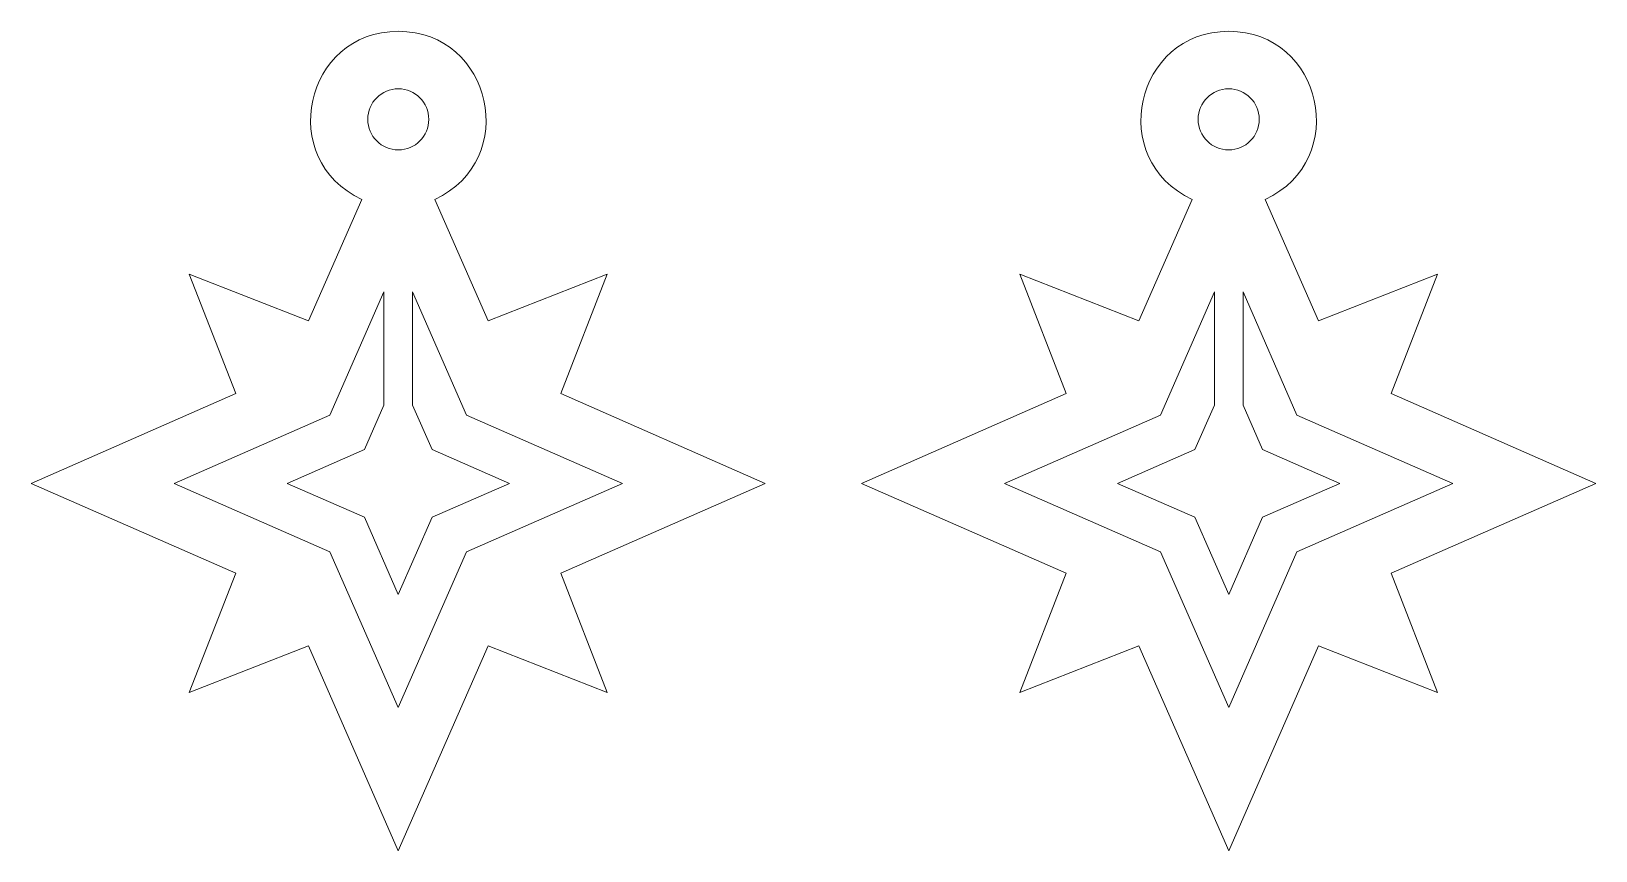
# Model space of a CAD drawing. Header units: inches. Extents: x 38 to 256, y 13 to 127.
import ezdxf

# ---------------------------------------------------------------- set-up
doc = ezdxf.new("R2010")
doc.units = ezdxf.units.IN
doc.header["$MEASUREMENT"] = 0
doc.layers.add('_U+0421_U+043B_U+043E_U+0439 1', color=7, linetype='Continuous')

msp = doc.modelspace()

# ---------------------------------------------------------------- linework, layer by layer
at = {"layer": '_U+0421_U+043B_U+043E_U+0439 1', "color": 1, "lineweight": 9, "true_color": 0xff0000}
for points in [[(99.01, 54.32), (89.49, 32.63), (79.97, 54.32), (58.28, 63.83), (79.97, 73.35), (87.49, 90.48), (87.49, 74.74), (84.77, 68.55), (74.02, 63.83), (84.77, 59.12), (89.49, 48.37), (94.21, 59.12), (104.96, 63.83), (94.21, 68.55), (91.49, 74.74), (91.49, 90.48), (99.01, 73.35), (120.7, 63.83), (99.01, 54.32)], [(173.95, 63.83), (195.64, 73.35), (203.16, 90.48), (203.16, 74.74), (200.44, 68.55), (189.69, 63.83), (200.44, 59.12), (205.16, 48.37), (209.87, 59.12), (220.62, 63.83), (209.87, 68.55), (207.16, 74.74), (207.16, 90.48), (214.67, 73.35), (236.36, 63.83), (214.67, 54.32), (205.16, 32.63), (195.64, 54.32), (173.95, 63.83)]]:
    msp.add_lwpolyline(points, dxfattribs=at)
for points, knots in [([(140.61, 63.83), (140.61, 63.83), (112.12, 76.33), (112.12, 76.33), (112.12, 76.33), (118.6, 92.94), (118.6, 92.94), (118.6, 92.94), (101.99, 86.46), (101.99, 86.46), (101.99, 86.46), (94.57, 103.37), (94.57, 103.37), (106.51, 108.84), (102.58, 126.76), (89.49, 126.76), (76.4, 126.76), (72.47, 108.84), (84.41, 103.37), (84.41, 103.37), (76.99, 86.46), (76.99, 86.46), (76.99, 86.46), (60.38, 92.94), (60.38, 92.94), (60.38, 92.94), (66.86, 76.33), (66.86, 76.33), (66.86, 76.33), (38.37, 63.83), (38.37, 63.83), (38.37, 63.83), (66.86, 51.33), (66.86, 51.33), (66.86, 51.33), (60.38, 34.73), (60.38, 34.73), (60.38, 34.73), (76.99, 41.21), (76.99, 41.21), (76.99, 41.21), (89.49, 12.71), (89.49, 12.71), (89.49, 12.71), (101.99, 41.21), (101.99, 41.21), (101.99, 41.21), (118.6, 34.72), (118.6, 34.72), (118.6, 34.72), (112.12, 51.33), (112.12, 51.33), (112.12, 51.33), (140.61, 63.83), (140.61, 63.83)], [0, 0, 0, 0, 1, 1, 1, 2, 2, 2, 3, 3, 3, 4, 4, 4, 5, 5, 5, 6, 6, 6, 7, 7, 7, 8, 8, 8, 9, 9, 9, 10, 10, 10, 11, 11, 11, 12, 12, 12, 13, 13, 13, 14, 14, 14, 15, 15, 15, 16, 16, 16, 17, 17, 17, 18, 18, 18, 18]), ([(182.53, 51.33), (182.53, 51.33), (176.05, 34.73), (176.05, 34.73), (176.05, 34.73), (192.66, 41.21), (192.66, 41.21), (192.66, 41.21), (205.16, 12.71), (205.16, 12.71), (205.16, 12.71), (217.66, 41.21), (217.66, 41.21), (217.66, 41.21), (234.26, 34.73), (234.26, 34.73), (234.26, 34.73), (227.79, 51.34), (227.79, 51.34), (227.79, 51.34), (256.28, 63.84), (256.28, 63.84), (256.28, 63.84), (227.79, 76.34), (227.79, 76.34), (227.79, 76.34), (234.26, 92.94), (234.26, 92.94), (234.26, 92.94), (217.66, 86.47), (217.66, 86.47), (217.66, 86.47), (210.24, 103.37), (210.24, 103.37), (222.18, 108.85), (218.24, 126.76), (205.16, 126.76), (192.07, 126.76), (188.13, 108.85), (200.07, 103.37), (200.07, 103.37), (192.66, 86.47), (192.66, 86.47), (192.66, 86.47), (176.05, 92.95), (176.05, 92.95), (176.05, 92.95), (182.53, 76.34), (182.53, 76.34), (182.53, 76.34), (154.03, 63.84), (154.03, 63.84), (154.03, 63.84), (182.53, 51.33), (182.53, 51.33)], [0, 0, 0, 0, 1, 1, 1, 2, 2, 2, 3, 3, 3, 4, 4, 4, 5, 5, 5, 6, 6, 6, 7, 7, 7, 8, 8, 8, 9, 9, 9, 10, 10, 10, 11, 11, 11, 12, 12, 12, 13, 13, 13, 14, 14, 14, 15, 15, 15, 16, 16, 16, 17, 17, 17, 18, 18, 18, 18]), ([(89.49, 118.76), (91.84, 118.76), (93.74, 116.85), (93.74, 114.5), (93.74, 112.16), (91.84, 110.25), (89.49, 110.25), (87.14, 110.25), (85.24, 112.16), (85.24, 114.5), (85.24, 116.85), (87.14, 118.76), (89.49, 118.76)], [0, 0, 0, 0, 1, 1, 1, 2, 2, 2, 3, 3, 3, 4, 4, 4, 4]), ([(209.41, 114.5), (209.41, 112.16), (207.5, 110.25), (205.16, 110.25), (202.81, 110.25), (200.9, 112.16), (200.9, 114.5), (200.9, 116.85), (202.81, 118.76), (205.16, 118.76), (207.5, 118.76), (209.41, 116.85), (209.41, 114.5)], [0, 0, 0, 0, 1, 1, 1, 2, 2, 2, 3, 3, 3, 4, 4, 4, 4])]:
    msp.add_open_spline(points, degree=3, knots=knots, dxfattribs=at)

doc.saveas('drawing.dxf')
